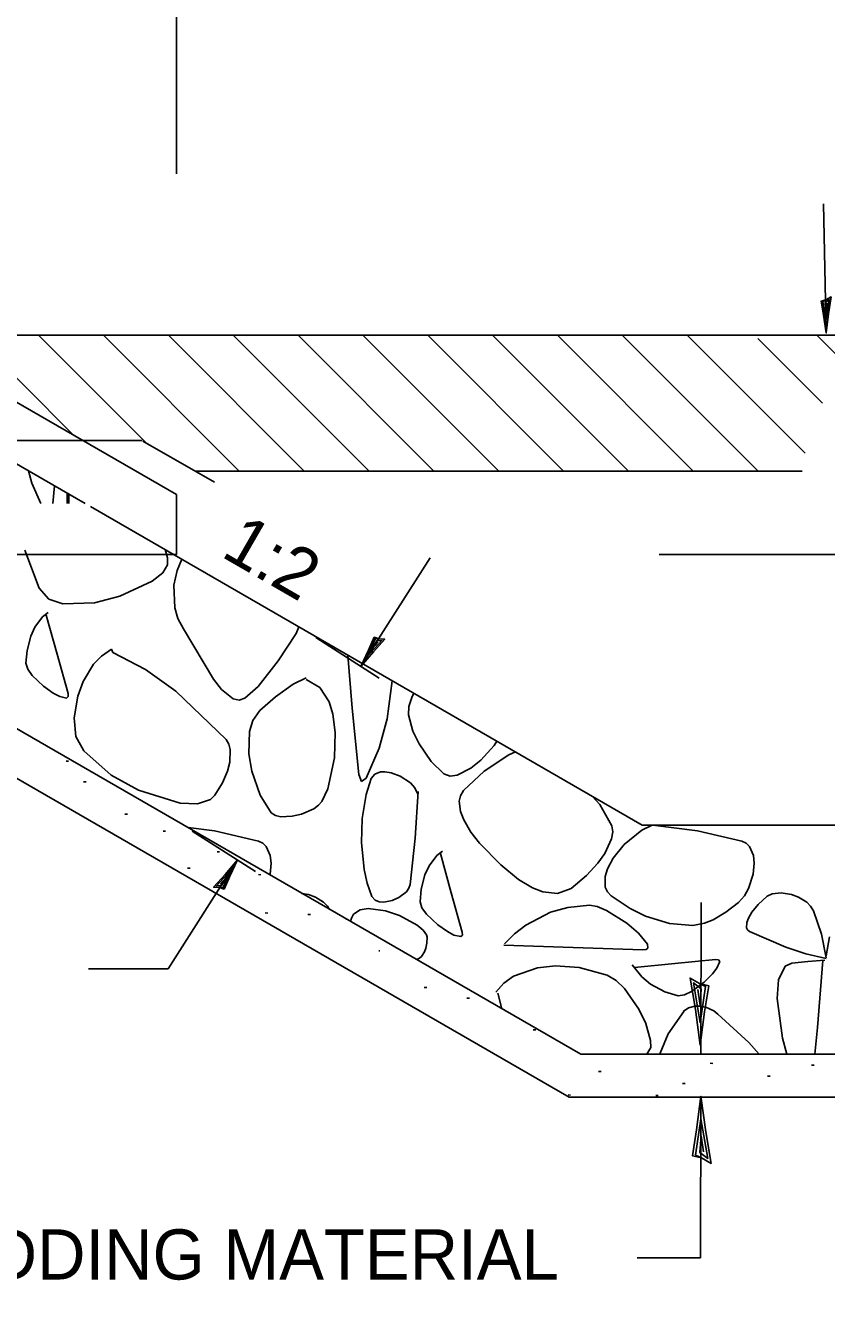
# Model space of a CAD drawing. Extents: x 0 to 2.83, y -0.12 to 1.83.
# Drawn here: x 0.6242 to 0.8105, y 1.2791 to 1.5744 of the extents above; entities that cross this region are included whole.
import ezdxf

# ---------------------------------------------------------------- set-up
doc = ezdxf.new("R2010")
doc.units = 0
for name, color, linetype in [('RD_Pr_Roadway_Dimensions', 7, 'Continuous'), ('RD_Pr_Roadway_Notes', 7, 'Continuous'), ('SH_General_Details', 7, 'Continuous')]:
    doc.layers.add(name, color=color, linetype=linetype)

msp = doc.modelspace()

# ---------------------------------------------------------------- linework, layer by layer
at = {"layer": 'RD_Pr_Roadway_Dimensions'}
for p, q in [((0.65933, 1.53984), (0.65933, 1.60383)), ((0.8104, 1.50284), (0.80979, 1.53284)), ((0.77153, 1.45127), (0.86066, 1.45127))]:
    msp.add_line(p, q, dxfattribs=at)
msp.add_lwpolyline([(0.81036, 1.5105), (0.80922, 1.51022), (0.80978, 1.50699), (0.8104, 1.50284), (0.81092, 1.5073), (0.81153, 1.5112), (0.81036, 1.5105), (0.80961, 1.51014), (0.81035, 1.50564), (0.81112, 1.51059), (0.81016, 1.50984), (0.81034, 1.50777), (0.8106, 1.50977)], dxfattribs=at)
at = {"layer": 'RD_Pr_Roadway_Notes'}
for p, q in [((0.78136, 1.37032), (0.78128, 1.3353)), ((0.78126, 1.3253), (0.78117, 1.28767)), ((0.76645, 1.28767), (0.78117, 1.28767))]:
    msp.add_line(p, q, dxfattribs=at)
for points in [[(0.78052, 1.35012), (0.78109, 1.34638), (0.78134, 1.35027), (0.77953, 1.35164), (0.78113, 1.34239), (0.78236, 1.35084), (0.78095, 1.35149), (0.77874, 1.35277), (0.78001, 1.34547), (0.78113, 1.33715), (0.78214, 1.34495), (0.78308, 1.351), (0.78095, 1.35149)], [(0.78143, 1.31096), (0.7793, 1.31145), (0.78024, 1.3175), (0.78126, 1.3253), (0.78238, 1.31698), (0.78364, 1.30968), (0.78143, 1.31096), (0.78002, 1.31161), (0.78126, 1.32006), (0.78285, 1.31081), (0.78104, 1.31218), (0.78129, 1.31607), (0.78186, 1.31233)]]:
    msp.add_lwpolyline(points, dxfattribs=at)
at = {"layer": 'SH_General_Details'}
for p, q in [((0.5631, 1.50645), (0.63807, 1.46316)), ((0.59515, 1.50229), (1.31413, 1.50229)), ((0.65933, 1.46524), (0.59515, 1.50229)), ((0.63762, 1.4778), (0.56824, 1.4778)), ((0.65131, 1.4778), (0.63762, 1.4778)), ((0.6681, 1.46811), (0.6515, 1.47769)), ((0.8048, 1.4707), (0.6636, 1.4707)), ((0.65933, 1.45128), (0.65933, 1.46524)), ((0.63929, 1.46246), (0.7676, 1.38838)), ((0.45237, 1.45128), (0.65933, 1.45128)), ((0.53199, 1.45128), (0.75063, 1.32505)), ((0.55102, 1.45184), (0.75331, 1.33505)), ((0.70218, 1.42526), (0.71831, 1.45056)), ((0.69169, 1.43196), (0.7064, 1.42257)), ((0.64451, 1.42849), (0.64419, 1.42925)), ((0.63361, 1.40325), (0.63421, 1.40325)), ((0.63767, 1.39842), (0.63827, 1.39841)), ((0.6473, 1.39089), (0.6479, 1.39088)), ((1.03411, 1.38838), (0.7676, 1.38838)), ((0.65617, 1.38691), (0.65677, 1.38691)), ((0.66298, 1.38694), (0.6777, 1.37756)), ((0.66873, 1.38216), (0.66933, 1.38215)), ((0.65735, 1.35495), (0.67348, 1.38025)), ((0.66185, 1.37837), (0.66245, 1.37836)), ((0.67834, 1.37683), (0.67894, 1.37682)), ((0.67991, 1.36792), (0.68051, 1.36791)), ((0.68986, 1.36758), (0.69046, 1.36758)), ((0.6987, 1.36651), (0.69882, 1.36651)), ((0.63886, 1.35495), (0.65735, 1.35495)), ((0.71692, 1.35056), (0.71752, 1.35055)), ((0.72685, 1.34807), (0.72745, 1.34807)), ((0.74229, 1.34074), (0.74289, 1.34074)), ((0.75331, 1.33505), (1.0484, 1.33505)), ((0.78342, 1.33295), (0.78402, 1.33294)), ((0.80702, 1.33255), (0.80762, 1.33255)), ((0.75746, 1.33102), (0.75806, 1.33101)), ((0.79675, 1.32999), (0.79735, 1.32998)), ((0.75036, 1.32558), (0.75096, 1.32557)), ((0.77698, 1.32825), (0.77758, 1.32825)), ((0.75063, 1.32505), (1.05108, 1.32505)), ((0.77076, 1.3255), (0.77136, 1.3255))]:
    msp.add_line(p, q, dxfattribs=at)
for points in [[(0.63535, 1.47909), (0.61214, 1.50229)], [(0.65229, 1.47723), (0.62723, 1.50229)], [(0.67391, 1.4707), (0.64231, 1.50229)], [(0.68899, 1.4707), (0.6574, 1.50229)], [(0.70408, 1.4707), (0.67248, 1.50229)], [(0.71916, 1.4707), (0.68757, 1.50229)], [(0.73425, 1.4707), (0.70265, 1.50229)], [(0.74933, 1.4707), (0.71774, 1.50229)], [(0.76442, 1.4707), (0.73282, 1.50229)], [(0.7795, 1.4707), (0.74791, 1.50229)], [(0.79459, 1.4707), (0.76299, 1.50229)], [(0.80551, 1.47486), (0.77808, 1.50229)], [(0.80954, 1.48647), (0.79449, 1.50152)], [(0.83984, 1.4707), (0.80825, 1.50229)], [(0.62489, 1.47077), (0.62566, 1.46793)], [(0.62566, 1.46793), (0.62771, 1.46317)], [(0.63055, 1.46317), (0.63096, 1.46727)], [(0.63384, 1.4656), (0.63384, 1.46317)], [(0.63422, 1.46317), (0.63422, 1.46539)], [(0.62403, 1.45233), (0.62733, 1.44349)], [(0.6572, 1.4505), (0.65664, 1.45244)], [(0.65722, 1.44887), (0.6572, 1.4505)], [(0.66051, 1.45021), (0.65943, 1.44761)], [(0.65366, 1.44508), (0.65611, 1.44702)], [(0.65611, 1.44702), (0.65722, 1.44887)], [(0.65943, 1.44761), (0.6587, 1.44414)], [(0.64611, 1.44158), (0.65366, 1.44508)], [(0.6587, 1.44414), (0.65888, 1.43893)], [(0.62733, 1.44349), (0.62963, 1.44089)], [(0.62963, 1.44089), (0.63287, 1.4398)], [(0.6402, 1.44006), (0.64611, 1.44158)], [(0.62948, 1.43782), (0.62815, 1.43678)], [(0.63287, 1.4398), (0.6402, 1.44006)], [(0.65888, 1.43893), (0.65964, 1.43641)], [(0.62815, 1.43678), (0.62636, 1.43437)], [(0.63154, 1.42809), (0.62901, 1.43722)], [(0.65964, 1.43641), (0.6609, 1.43399)], [(0.62542, 1.43227), (0.62456, 1.42899)], [(0.62636, 1.43437), (0.62542, 1.43227)], [(0.6609, 1.43399), (0.66793, 1.4223)], [(0.68292, 1.42653), (0.68712, 1.43293)], [(0.68712, 1.43293), (0.68773, 1.43449)], [(0.70639, 1.43165), (0.70529, 1.43205), (0.70397, 1.42906), (0.70218, 1.42526), (0.70508, 1.42868), (0.70775, 1.43159), (0.70639, 1.43165), (0.70557, 1.43177), (0.70369, 1.42762), (0.70707, 1.43131), (0.70586, 1.43122), (0.70486, 1.4294), (0.70619, 1.43092)], [(0.62456, 1.42899), (0.62427, 1.42602)], [(0.64419, 1.42925), (0.64182, 1.42768)], [(0.62427, 1.42602), (0.62472, 1.4246)], [(0.63407, 1.41897), (0.63154, 1.42809)], [(0.64182, 1.42768), (0.64003, 1.42581)], [(0.65209, 1.42455), (0.64451, 1.42849)], [(0.67829, 1.42062), (0.68292, 1.42653)], [(0.70012, 1.41555), (0.69917, 1.42789)], [(0.62472, 1.4246), (0.62575, 1.42317)], [(0.62575, 1.42317), (0.6284, 1.42065)], [(0.64003, 1.42581), (0.6376, 1.42176)], [(0.65912, 1.41953), (0.65209, 1.42455)], [(0.6284, 1.42065), (0.63062, 1.41908)], [(0.6376, 1.42176), (0.63637, 1.41837)], [(0.66793, 1.4223), (0.66977, 1.41991)], [(0.67516, 1.4179), (0.67829, 1.42062)], [(0.68643, 1.42113), (0.68233, 1.41822)], [(0.68942, 1.42264), (0.68643, 1.42113)], [(0.69267, 1.42036), (0.68942, 1.4222)], [(0.69481, 1.41701), (0.69267, 1.42036)], [(0.70949, 1.42193), (0.70827, 1.41305)], [(0.63062, 1.41908), (0.63213, 1.41827)], [(0.63213, 1.41827), (0.63375, 1.41792)], [(0.63375, 1.41792), (0.63411, 1.41824)], [(0.63411, 1.41824), (0.63407, 1.41897)], [(0.63637, 1.41837), (0.63552, 1.4133)], [(0.67086, 1.40823), (0.65912, 1.41953)], [(0.66977, 1.41991), (0.6725, 1.41771)], [(0.6725, 1.41771), (0.67384, 1.41745)], [(0.67384, 1.41745), (0.67516, 1.4179)], [(0.68233, 1.41822), (0.67869, 1.41499)], [(0.71402, 1.41805), (0.71333, 1.41591)], [(0.71453, 1.41902), (0.71402, 1.41805)], [(0.67869, 1.41499), (0.67705, 1.41266)], [(0.69568, 1.41417), (0.69481, 1.41701)], [(0.69623, 1.40991), (0.69568, 1.41417)], [(0.70168, 1.40011), (0.70012, 1.41555)], [(0.71333, 1.41591), (0.71325, 1.41402)], [(0.63552, 1.4133), (0.63592, 1.409)], [(0.67705, 1.41266), (0.67627, 1.41012)], [(0.70827, 1.41305), (0.70643, 1.40625)], [(0.71325, 1.41402), (0.71427, 1.41022)], [(0.63592, 1.409), (0.63774, 1.40562)], [(0.67149, 1.40721), (0.67086, 1.40823)], [(0.67627, 1.41012), (0.67613, 1.40497)], [(0.69603, 1.40397), (0.69623, 1.40991)], [(0.71427, 1.41022), (0.71573, 1.40725)], [(0.63774, 1.40562), (0.64413, 1.39998)], [(0.67181, 1.40595), (0.67149, 1.40721)], [(0.67167, 1.403), (0.67181, 1.40595)], [(0.70643, 1.40625), (0.70344, 1.3993)], [(0.71573, 1.40725), (0.71855, 1.40317)], [(0.73009, 1.40349), (0.73319, 1.4069)], [(0.73319, 1.4069), (0.73377, 1.40791)], [(0.73817, 1.40537), (0.73661, 1.40467)], [(0.67113, 1.40088), (0.67167, 1.403)], [(0.67613, 1.40497), (0.67683, 1.40092)], [(0.69447, 1.39683), (0.69603, 1.40397)], [(0.71855, 1.40317), (0.72145, 1.40026)], [(0.72772, 1.40157), (0.73009, 1.40349)], [(0.73661, 1.40467), (0.73086, 1.40091)], [(0.64413, 1.39998), (0.65046, 1.39649)], [(0.67003, 1.39817), (0.67113, 1.40088)], [(0.67683, 1.40092), (0.67879, 1.39531)], [(0.7023, 1.39847), (0.70168, 1.40011)], [(0.70542, 1.40023), (0.70459, 1.3992)], [(0.70671, 1.40071), (0.70542, 1.40023)], [(0.70775, 1.40075), (0.70671, 1.40071)], [(0.70926, 1.40052), (0.70775, 1.40075)], [(0.71133, 1.39976), (0.70926, 1.40052)], [(0.71375, 1.39816), (0.71133, 1.39976)], [(0.72145, 1.40026), (0.72298, 1.39973)], [(0.72298, 1.39973), (0.72459, 1.39996)], [(0.72459, 1.39996), (0.72772, 1.40157)], [(0.73086, 1.40091), (0.72606, 1.39644)], [(0.65046, 1.39649), (0.66014, 1.39343)], [(0.66822, 1.39529), (0.67003, 1.39817)], [(0.6931, 1.39382), (0.69447, 1.39683)], [(0.70344, 1.3993), (0.7023, 1.39847)], [(0.70459, 1.3992), (0.70339, 1.3955)], [(0.71474, 1.39704), (0.71375, 1.39816)], [(0.71533, 1.39567), (0.71474, 1.39704)], [(0.72606, 1.39644), (0.72532, 1.3952)], [(0.66419, 1.39328), (0.66719, 1.39429)], [(0.66719, 1.39429), (0.66822, 1.39529)], [(0.67879, 1.39531), (0.6813, 1.39123)], [(0.69234, 1.39296), (0.6931, 1.39382)], [(0.70339, 1.3955), (0.70246, 1.38991)], [(0.71479, 1.38532), (0.71548, 1.39614)], [(0.72532, 1.3952), (0.72507, 1.39395)], [(0.72507, 1.39395), (0.72537, 1.39151)], [(0.75773, 1.39314), (0.756, 1.39508)], [(0.66014, 1.39343), (0.66419, 1.39328)], [(0.6813, 1.39123), (0.68232, 1.39056)], [(0.68232, 1.39056), (0.68356, 1.39029)], [(0.68622, 1.3904), (0.68835, 1.39091)], [(0.68835, 1.39091), (0.69124, 1.39216)], [(0.69124, 1.39216), (0.69234, 1.39296)], [(0.72537, 1.39151), (0.72609, 1.38959)], [(0.76056, 1.38817), (0.75773, 1.39314)], [(0.6681, 1.38699), (0.66199, 1.38777)], [(0.68356, 1.39029), (0.68622, 1.3904)], [(0.70246, 1.38991), (0.7023, 1.38432)], [(0.72609, 1.38959), (0.72774, 1.38673)], [(0.76076, 1.38676), (0.76056, 1.38817)], [(0.76991, 1.38831), (0.76754, 1.38718)], [(0.78048, 1.38699), (0.77006, 1.38831)], [(0.67839, 1.38464), (0.6681, 1.38699)], [(0.67939, 1.38416), (0.67839, 1.38464)], [(0.71365, 1.37452), (0.71479, 1.38532)], [(0.72774, 1.38673), (0.72974, 1.38417)], [(0.75892, 1.38178), (0.76051, 1.38519)], [(0.76051, 1.38519), (0.76076, 1.38676)], [(0.76754, 1.38718), (0.76343, 1.38384)], [(0.79076, 1.38464), (0.78048, 1.38699)], [(0.79176, 1.38416), (0.79076, 1.38464)], [(0.68017, 1.3834), (0.67939, 1.38416)], [(0.68111, 1.38125), (0.68017, 1.3834)], [(0.7023, 1.38432), (0.70291, 1.37801)], [(0.72115, 1.38232), (0.71983, 1.38128)], [(0.72321, 1.3726), (0.72069, 1.38173)], [(0.72974, 1.38417), (0.73471, 1.37911)], [(0.75727, 1.37948), (0.75892, 1.38178)], [(0.76343, 1.38384), (0.76086, 1.38068)], [(0.79255, 1.3834), (0.79176, 1.38416)], [(0.79349, 1.38125), (0.79255, 1.3834)], [(0.66927, 1.37386), (0.67037, 1.37346), (0.6717, 1.37645), (0.67348, 1.38025), (0.67058, 1.37683), (0.66791, 1.37392), (0.66927, 1.37386), (0.67009, 1.37374), (0.67197, 1.3779), (0.66859, 1.3742), (0.6698, 1.37429), (0.6708, 1.37611), (0.66948, 1.37459)], [(0.68107, 1.37695), (0.68131, 1.37949)], [(0.68131, 1.37949), (0.68111, 1.38125)], [(0.71803, 1.37888), (0.71709, 1.37677)], [(0.71983, 1.38128), (0.71803, 1.37888)], [(0.73471, 1.37911), (0.73887, 1.37572)], [(0.75466, 1.37661), (0.75727, 1.37948)], [(0.76086, 1.38068), (0.75952, 1.3782)], [(0.79345, 1.37695), (0.79368, 1.37949)], [(0.79368, 1.37949), (0.79349, 1.38125)], [(0.68102, 1.37678), (0.68107, 1.37695)], [(0.70291, 1.37801), (0.70364, 1.37487)], [(0.71709, 1.37677), (0.71623, 1.37349)], [(0.75106, 1.37359), (0.75466, 1.37661)], [(0.75952, 1.3782), (0.75897, 1.37638)], [(0.75897, 1.37638), (0.75903, 1.3739)], [(0.79236, 1.3736), (0.79345, 1.37695)], [(0.70364, 1.37487), (0.70474, 1.37176)], [(0.71097, 1.37148), (0.71278, 1.37285)], [(0.71278, 1.37285), (0.71336, 1.37366)], [(0.71336, 1.37366), (0.71365, 1.37452)], [(0.71623, 1.37349), (0.71594, 1.37053)], [(0.73887, 1.37572), (0.74209, 1.37378)], [(0.74209, 1.37378), (0.74447, 1.37283)], [(0.74447, 1.37283), (0.74791, 1.37243)], [(0.74791, 1.37243), (0.75106, 1.37359)], [(0.75903, 1.3739), (0.75954, 1.37283)], [(0.75954, 1.37283), (0.76041, 1.37191)], [(0.79139, 1.37192), (0.79236, 1.3736)], [(0.68998, 1.37224), (0.68847, 1.37248)], [(0.6916, 1.37163), (0.68998, 1.37224)], [(0.69352, 1.37042), (0.6916, 1.37163)], [(0.69439, 1.36954), (0.69352, 1.37042)], [(0.70474, 1.37176), (0.70547, 1.37089)], [(0.70547, 1.37089), (0.70645, 1.37051)], [(0.70645, 1.37051), (0.70749, 1.37045)], [(0.70749, 1.37045), (0.70949, 1.37084)], [(0.70949, 1.37084), (0.71097, 1.37148)], [(0.71594, 1.37053), (0.71639, 1.3691)], [(0.72574, 1.36347), (0.72321, 1.3726)], [(0.76041, 1.37191), (0.7648, 1.36897)], [(0.78709, 1.36813), (0.78999, 1.37038)], [(0.78999, 1.37038), (0.79139, 1.37192)], [(0.79455, 1.36989), (0.79311, 1.36807)], [(0.7967, 1.37179), (0.79455, 1.36989)], [(0.79782, 1.37237), (0.7967, 1.37179)], [(0.79991, 1.37263), (0.79782, 1.37237)], [(0.80235, 1.37224), (0.79991, 1.37263)], [(0.80398, 1.37163), (0.80235, 1.37224)], [(0.80589, 1.37042), (0.80398, 1.37163)], [(0.80676, 1.36954), (0.80589, 1.37042)], [(0.69483, 1.36881), (0.69439, 1.36954)], [(0.7, 1.3667), (0.70046, 1.36762)], [(0.70046, 1.36762), (0.70199, 1.36868)], [(0.70199, 1.36868), (0.70389, 1.36899)], [(0.70389, 1.36899), (0.70794, 1.36841)], [(0.70794, 1.36841), (0.71113, 1.36731)], [(0.71113, 1.36731), (0.71527, 1.3651)], [(0.71639, 1.3691), (0.71742, 1.36767)], [(0.71742, 1.36767), (0.72007, 1.36516)], [(0.74631, 1.36807), (0.74053, 1.36512)], [(0.75028, 1.36923), (0.74631, 1.36807)], [(0.75535, 1.36976), (0.75028, 1.36923)], [(0.75715, 1.3694), (0.75535, 1.36976)], [(0.75934, 1.36847), (0.75715, 1.3694)], [(0.76402, 1.36551), (0.75934, 1.36847)], [(0.7648, 1.36897), (0.76841, 1.36721)], [(0.76841, 1.36721), (0.774, 1.36546)], [(0.78412, 1.36635), (0.78709, 1.36813)], [(0.79311, 1.36807), (0.7923, 1.36668)], [(0.80747, 1.36838), (0.80676, 1.36954)], [(0.80929, 1.36299), (0.80747, 1.36838)], [(0.69979, 1.36594), (0.7, 1.3667)], [(0.71527, 1.3651), (0.71669, 1.36394)], [(0.72007, 1.36516), (0.72229, 1.36358)], [(0.74053, 1.36512), (0.7379, 1.3631)], [(0.76673, 1.36326), (0.76402, 1.36551)], [(0.774, 1.36546), (0.77941, 1.365)], [(0.77941, 1.365), (0.78211, 1.36552)], [(0.78211, 1.36552), (0.78412, 1.36635)], [(0.79194, 1.36569), (0.79189, 1.36445)], [(0.79189, 1.36445), (0.79214, 1.36397)], [(0.7923, 1.36668), (0.79194, 1.36569)], [(0.79214, 1.36397), (0.79259, 1.36362)], [(0.71669, 1.36394), (0.71747, 1.36285)], [(0.71747, 1.36285), (0.71759, 1.36231)], [(0.71759, 1.36231), (0.71753, 1.36093)], [(0.72229, 1.36358), (0.7238, 1.36277)], [(0.7238, 1.36277), (0.72542, 1.36242)], [(0.72542, 1.36242), (0.72578, 1.36275)], [(0.72578, 1.36275), (0.72574, 1.36347)], [(0.7379, 1.3631), (0.73556, 1.36071)], [(0.76888, 1.36066), (0.76673, 1.36326)], [(0.79259, 1.36362), (0.80105, 1.35996)], [(0.81038, 1.3575), (0.80929, 1.36299)], [(0.81038, 1.35796), (0.81119, 1.36239)], [(0.70639, 1.35914), (0.70659, 1.35914)], [(0.71695, 1.35889), (0.71626, 1.35781)], [(0.71727, 1.35975), (0.71695, 1.35889)], [(0.71753, 1.36093), (0.71727, 1.35975)], [(0.73541, 1.36041), (0.75159, 1.35987)], [(0.75159, 1.35987), (0.76776, 1.35933)], [(0.76776, 1.35933), (0.76857, 1.35941)], [(0.76857, 1.35941), (0.76896, 1.3597)], [(0.76896, 1.3597), (0.76888, 1.36066)], [(0.80105, 1.35996), (0.80569, 1.35844)], [(0.80569, 1.35844), (0.81038, 1.35735)], [(0.71533, 1.35718), (0.71502, 1.35715)], [(0.71582, 1.35742), (0.71533, 1.35718)], [(0.71626, 1.35781), (0.71582, 1.35742)], [(0.74329, 1.35516), (0.73771, 1.35321)], [(0.74742, 1.35559), (0.74329, 1.35516)], [(0.75295, 1.35525), (0.74742, 1.35559)], [(0.75947, 1.35345), (0.75295, 1.35525)], [(0.7653, 1.35582), (0.76752, 1.35303)], [(0.77523, 1.35618), (0.7658, 1.35527)], [(0.78466, 1.35709), (0.77523, 1.35618)], [(0.78537, 1.357), (0.78466, 1.35709)], [(0.78499, 1.35508), (0.78563, 1.3566)], [(0.78563, 1.3566), (0.78537, 1.357)], [(0.80089, 1.35555), (0.79929, 1.35237)], [(0.80241, 1.35621), (0.80089, 1.35555)], [(0.80617, 1.35666), (0.80241, 1.35621)], [(0.81008, 1.35697), (0.80617, 1.35666)], [(0.80841, 1.3413), (0.80961, 1.35683)], [(0.73771, 1.35321), (0.73541, 1.35158)], [(0.76153, 1.35219), (0.75947, 1.35345)], [(0.76347, 1.35034), (0.76153, 1.35219)], [(0.76752, 1.35303), (0.76956, 1.35136)], [(0.78199, 1.35186), (0.78393, 1.35375)], [(0.78393, 1.35375), (0.78499, 1.35508)], [(0.79929, 1.35237), (0.79899, 1.34805)], [(0.73541, 1.35158), (0.73357, 1.34947)], [(0.73403, 1.3493), (0.73497, 1.34563)], [(0.76681, 1.34558), (0.76347, 1.35034)], [(0.76956, 1.35136), (0.77286, 1.34957)], [(0.77286, 1.34957), (0.77601, 1.34867)], [(0.77747, 1.3489), (0.77905, 1.34968)], [(0.77905, 1.34968), (0.78199, 1.35186)], [(0.77601, 1.34867), (0.77747, 1.3489)], [(0.78095, 1.34625), (0.77987, 1.34623)], [(0.78243, 1.34598), (0.78095, 1.34625)], [(0.79899, 1.34805), (0.80026, 1.3388)], [(0.76843, 1.34219), (0.76681, 1.34558)], [(0.77726, 1.34501), (0.77365, 1.33977)], [(0.77836, 1.34584), (0.77711, 1.34501)], [(0.77987, 1.34623), (0.77836, 1.34584)], [(0.78429, 1.34514), (0.78243, 1.34598)], [(0.78523, 1.34441), (0.78429, 1.34514)], [(0.79244, 1.33779), (0.78523, 1.34441)], [(0.76957, 1.33822), (0.76843, 1.34219)], [(0.80778, 1.33505), (0.80841, 1.3413)], [(0.76959, 1.33659), (0.76957, 1.33822)], [(0.77365, 1.33977), (0.77181, 1.33533)], [(0.79483, 1.33505), (0.79244, 1.33779)], [(0.80026, 1.3388), (0.80128, 1.33505)], [(0.76867, 1.33505), (0.76959, 1.33659)], [(0.77181, 1.33533), (0.77175, 1.33505)]]:
    msp.add_lwpolyline(points, dxfattribs=at)

# ---------------------------------------------------------------- texts
at = {"layer": 'RD_Pr_Roadway_Notes'}
msp.add_text('1:2', height=0.011667, rotation=329.9999, dxfattribs=at).set_placement((0.66934, 1.45101))
msp.add_text('(**)BEDDING MATERIAL', height=0.0116667, dxfattribs=at).set_placement((0.57225, 1.28266))

doc.saveas('drawing.dxf')
